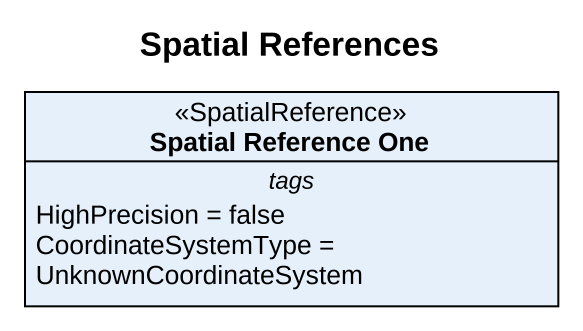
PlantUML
@startuml
title Spatial References
hide circle
hide empty members
class "Spatial Reference One" as Spatial_Reference_One <<SpatialReference>> {
  -- tags --
  HighPrecision = false
  CoordinateSystemType = UnknownCoordinateSystem
}
@enduml
